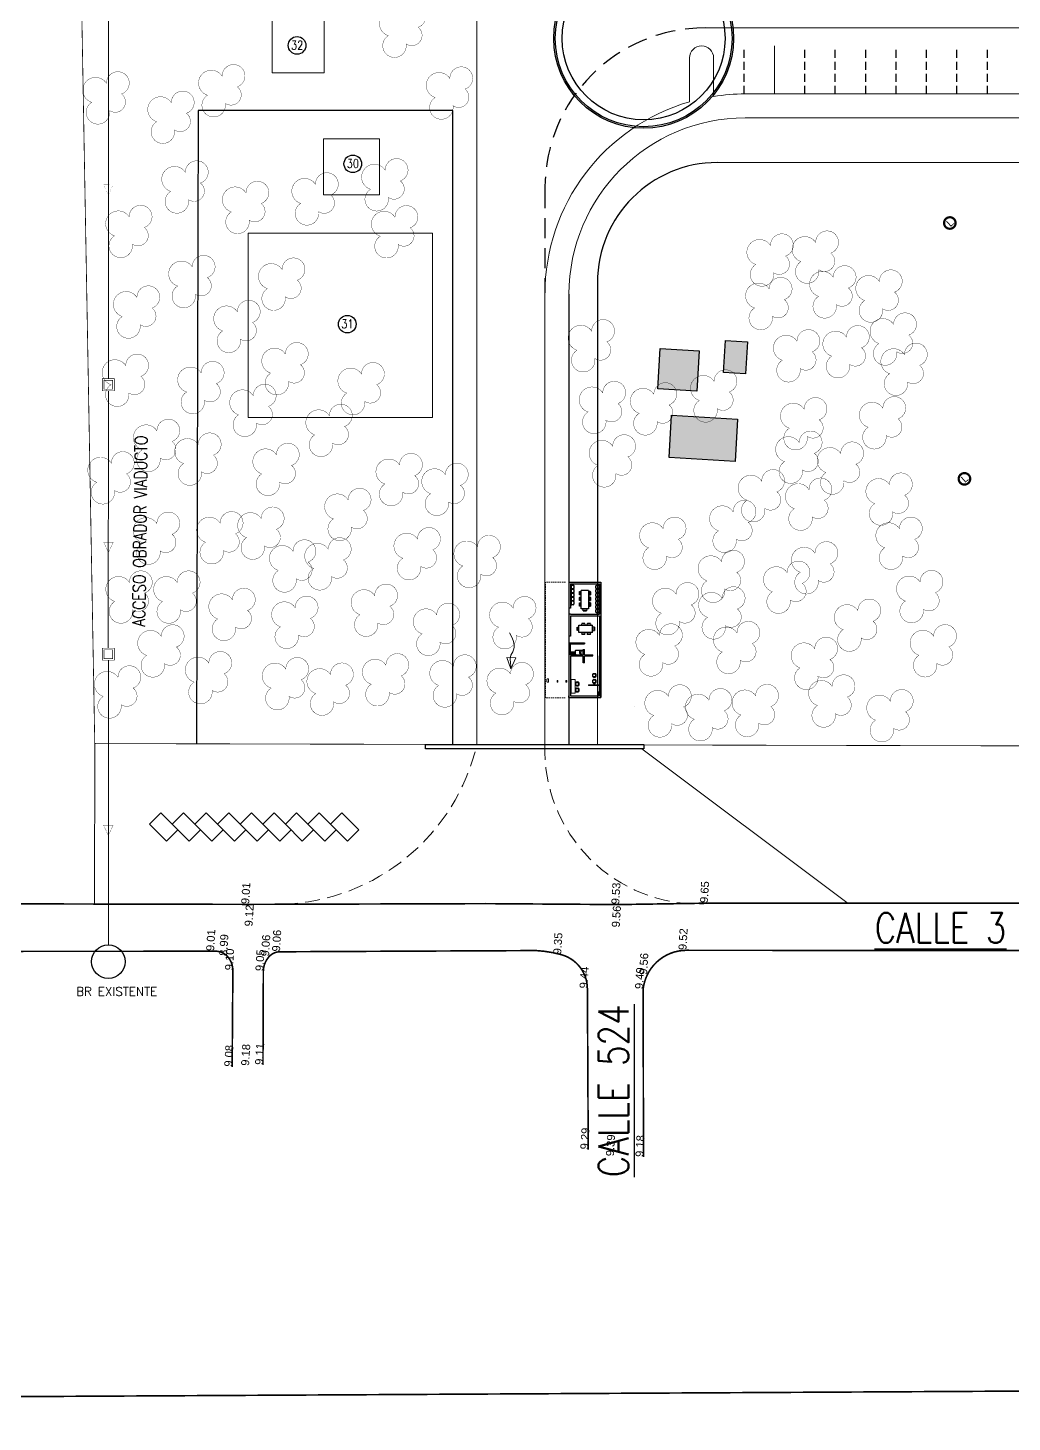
# Model space of a CAD drawing. Header units: millimetres. Extents: x -940 to 1351, y -586 to 711.
# Drawn here: x 518 to 640.9, y -20.4 to 153.7 of the extents above; entities that cross this region are included whole.
import ezdxf
from ezdxf.enums import TextEntityAlignment as Align

# ---------------------------------------------------------------- set-up
doc = ezdxf.new("R2010")
doc.units = ezdxf.units.MM
doc.linetypes.add('DASHED2', pattern=[0.375, 0.25, -0.125])
for name, color, linetype in [('camara de inspeccion', 4, 'Continuous'), ('CI-ALAMBRADO PROYECTO', 252, 'Continuous'), ('CI-Auxiliar1', 1, 'Continuous'), ('CI-Mampostería', 4, 'Continuous'), ('CI-mobiliario', 1, 'Continuous'), ('CI-Pavimentos', 4, 'Continuous'), ('cielorrasochapa', 2, 'Continuous'), ('CLOACAL PRIMARIO', 6, 'Continuous'), ('cotas 26 dic 14', 90, 'Continuous'), ('CÁMARA-PPAL', 5, 'Continuous'), ('dato 26 dic 14', 141, 'Continuous'), ('ENad-ARBOLES', 84, 'Continuous'), ('ENad-EDIFICIOS_ANDENES', 42, 'Continuous'), ('ENad-luminarias', 40, 'Continuous'), ('GE-Background', 252, 'Continuous'), ('GE-Textos', 3, 'Continuous'), ('GE-Titulos', 4, 'Continuous'), ('LIMITE PREDIO', 252, 'Continuous'), ('numero locales', 3, 'Continuous'), ('RECTANGULO', 11, 'Continuous')]:
    doc.layers.add(name, color=color, linetype=linetype)
for name, color, linetype, lineweight in [('CI-Circulación', 3, 'Continuous', 20), ('CI-PLUVIALES', 3, 'Continuous', 9), ('Circulación', 253, 'Continuous', 20)]:
    doc.layers.add(name, color=color, linetype=linetype, lineweight=lineweight)
doc.styles.add('Romans', font='romans.shx', dxfattribs={"width": 0.8})
doc.styles.add('Romans PF', font='romans.shx', dxfattribs={"width": 0.8})
doc.styles.get("Standard").update_dxf_attribs({"font": 'arial.ttf'})
doc.linetypes.add('LÍMITE1', pattern='A,0.25,-0.1,[133,ltypeshp.shx,S=0.1,R=0,X=-0.1,Y=0],-0.1,1', length=1.45)

# ---------------------------------------------------------------- blocks, each defined once
blk = doc.blocks.new('lumi-flat-1')
at = {"layer": 'ENad-luminarias', "const_width": 0.276}
blk.add_lwpolyline([(6334941.85, 6076443.88, 1), (6334943.29, 6076443.88, 1)], format="xyb", close=True, dxfattribs=at)
at = {"layer": 'ENad-luminarias'}
blk.add_text('L', height=0.9, dxfattribs=at).set_placement((6334942.25, 6076443.44))
blk = doc.blocks.new('lumi-flat-3')
at = {"layer": 'ENad-luminarias', "const_width": 0.276}
blk.add_lwpolyline([(6334941.85, 6076443.88, 1), (6334943.29, 6076443.88, 1)], format="xyb", close=True, dxfattribs=at)
at = {"layer": 'ENad-luminarias'}
blk.add_text('L', height=0.9, dxfattribs=at).set_placement((6334942.25, 6076443.44))
blk = doc.blocks.new('numeros locales')
at = {"layer": 'numero locales', "color": 2}
blk.add_circle((0, 0), 1.1, dxfattribs=at)
at = {"layer": 'numero locales', "style": 'Romans', "width": 0.8}
blk.add_attdef('24', text='', height=1.1, dxfattribs=at).set_placement((0.01, -0.51), align=Align.CENTER)
blk = doc.blocks.new('CI')
at = {"layer": 'camara de inspeccion', "ltscale": 2, "const_width": 0.06}
for points in [[(17942.25, 14383.51), (17942.25, 14382.76), (17943, 14382.76), (17943.75, 14382.76), (17943.75, 14383.51), (17943.75, 14384.26), (17943, 14384.26), (17942.25, 14384.26)], [(17942.45, 14383.51), (17942.45, 14382.96), (17943, 14382.96), (17943.55, 14382.96), (17943.55, 14383.51), (17943.55, 14384.06), (17943, 14384.06), (17942.45, 14384.06)], [(17942.25, 14349.85), (17942.25, 14349.1), (17943, 14349.1), (17943.75, 14349.1), (17943.75, 14349.85), (17943.75, 14350.6), (17943, 14350.6), (17942.25, 14350.6)], [(17942.45, 14349.85), (17942.45, 14349.3), (17943, 14349.3), (17943.55, 14349.3), (17943.55, 14349.85), (17943.55, 14350.4), (17943, 14350.4), (17942.45, 14350.4)]]:
    blk.add_lwpolyline(points, close=True, dxfattribs=at)
blk = doc.blocks.new('flechas')
at = {"layer": 'CLOACAL PRIMARIO', "lineweight": 20, "ltscale": 2}
for points, const_width in [([(-17384.55, 3159.1), (-17383.35, 3156.52), (-17382.17, 3159.11), (-17384.55, 3159.1)], 0.018), ([(-17384.52, 3069.83), (-17383.33, 3067.24), (-17382.14, 3069.83), (-17384.52, 3069.83)], 0.06), ([(-17384.55, 2999.11), (-17383.35, 2996.52), (-17382.16, 2999.11), (-17384.55, 2999.11)], 0.06)]:
    blk.add_lwpolyline(points, dxfattribs=dict(at, const_width=const_width))

msp = doc.modelspace()

# ---------------------------------------------------------------- hatches: boundary and pattern name
at = {"layer": 'ENad-EDIFICIOS_ANDENES'}
h = msp.add_hatch(color=256, dxfattribs=at)
h.dxf.hatch_style = 1
h.set_gradient(color1=(255, 63, 0), color2=(255, 255, 0), tint=1)
h.paths.add_polyline_path([(926.591, 206.995), (883.804, 208.437), (886.427, 255.342), (925.234, 265.456)])
h.paths.add_polyline_path([(962.272, 239.648), (962.369, 282.521), (993.619, 283.566), (994.559, 241.131)])
h.paths.add_polyline_path([(889.151, 180.854), (920.094, 181.687), (920.516, 166.027), (889.573, 165.193)])
h.paths.add_polyline_path([(869.163, 156.123), (864.339, 156.017), (863.941, 140.124), (881.837, 140.359), (882.176, 149.597), (869.328, 150.067)])
h.paths.add_polyline_path([(823.382, 134.113), (823.488, 113.429), (697.421, 112.879), (697.315, 133.563)])
h.paths.add_polyline_path([(697.435, 94.269), (710.053, 94.279), (710.062, 82.256), (697.445, 82.247)])
h.paths.add_polyline_path([(598.408, 105.331), (606.663, 104.839), (606.348, 99.555), (598.093, 100.046)])
h.paths.add_polyline_path([(596.994, 113.687), (601.862, 113.397), (601.56, 108.325), (596.692, 108.614)])
h.paths.add_polyline_path([(605.125, 114.688), (607.877, 114.524), (607.638, 110.508), (604.886, 110.672)])
h.paths.add_polyline_path([(866.478, 172.791), (866.584, 180.142), (859.233, 180.248), (859.127, 172.897)])
h.paths.add_polyline_path([(858.394, 168.907), (858.465, 173.848), (853.524, 173.919), (853.453, 168.978)])

# ---------------------------------------------------------------- linework, layer by layer
at = {"layer": 'CI-ALAMBRADO PROYECTO', "linetype": 'LÍMITE1', "ltscale": 2}
for p, q in [((539.267, 143.387), (539.07, 64.29)), ((571.094, 143.387), (539.267, 143.387)), ((571.094, 64.203), (571.094, 143.387)), ((697.298, 136.842), (604.141, 136.905)), ((589.141, 121.96), (589.137, 84.463))]:
    msp.add_line(p, q, dxfattribs=at)
at = {"layer": 'CI-ALAMBRADO PROYECTO', "lineweight": 5, "ltscale": 2}
msp.add_line((589.141, 120.606), (589.141, 64.285), dxfattribs=at)
at = {"layer": 'CI-ALAMBRADO PROYECTO', "linetype": 'LÍMITE1', "ltscale": 2}
msp.add_arc((604.141, 121.905), 15, 90, 180, dxfattribs=at)
at = {"layer": 'CI-Auxiliar1', "ltscale": 2}
for p, q in [((585.794, 80.47), (585.594, 80.47)), ((585.794, 75.271), (587.376, 75.271)), ((585.594, 70.905), (585.594, 70.271)), ((585.594, 70.071), (585.594, 70.271))]:
    msp.add_line(p, q, dxfattribs=at)
at = {"layer": 'CI-Circulación', "ltscale": 2}
for p, q in [((574.094, 64.203), (574.094, 199.68)), ((602.594, 153.722), (843.046, 153.722)), ((600.657, 149.972), (600.657, 144.49)), ((603.657, 149.972), (603.657, 145.16)), ((607.594, 145.472), (843.046, 145.472)), ((607.594, 142.472), (843.046, 142.472)), ((582.594, 120.472), (582.594, 64.182)), ((526.361, 64.322), (526.313, 44.276, -0.2)), ((620.308, 44.448, -1.757), (594.679, 63.659)), ((533.195, 54.269, -0.024), (534.609, 55.683, -0.024)), ((537.791, 52.501, -0.024), (536.023, 54.269, -0.024))]:
    msp.add_line(p, q, dxfattribs=at)
msp.add_lwpolyline([(611.257, 145.472), (611.257, 151.472)], dxfattribs=at)
at = {"layer": 'CI-Circulación', "ltscale": 2, "elevation": -0.024}
for points in [[(533.195, 54.269), (534.609, 55.683), (536.73, 53.562), (535.316, 52.148)], [(536.023, 54.269), (537.437, 55.683), (539.559, 53.562), (538.144, 52.148)], [(538.852, 54.269), (540.266, 55.683), (542.387, 53.562), (540.973, 52.148)], [(541.68, 54.269), (543.094, 55.683), (545.215, 53.562), (543.801, 52.148)], [(544.508, 54.269), (545.923, 55.683), (548.044, 53.562), (546.63, 52.148)], [(547.337, 54.269), (548.751, 55.683), (550.872, 53.562), (549.458, 52.148)], [(550.165, 54.269), (551.579, 55.683), (553.701, 53.562), (552.287, 52.148)], [(552.994, 54.269), (554.408, 55.683), (556.529, 53.562), (555.115, 52.148)], [(555.822, 54.269), (557.236, 55.683), (559.358, 53.562), (557.943, 52.148)]]:
    msp.add_lwpolyline(points, close=True, dxfattribs=at)
at = {"layer": 'CI-Circulación', "ltscale": 2}
for centre, radius, start, end in [((602.157, 149.972), 1.5, 0, 180), ((607.594, 120.472), 25, 90, 99.06057), ((607.594, 120.472), 25, 106.10977, 180), ((607.594, 120.472), 22, 90, 180)]:
    msp.add_arc(centre, radius, start, end, dxfattribs=at)
at = {"layer": 'CI-Circulación', "linetype": 'DASHED2', "ltscale": 7.5}
for centre, radius, start, end in [((548.942, 70.054, 1.184), 25.823, 272.00103, 346.90902), ((601.828, 63.522, -0.036), 19.245, 178.03485, 271.79721)]:
    msp.add_arc(centre, radius, start, end, dxfattribs=at)
at = {"layer": 'CI-Mampostería', "ltscale": 2}
for p, q in [((585.594, 120.472), (585.594, 64.175)), ((585.594, 84.47), (589.59, 84.47)), ((585.594, 84.47), (585.594, 81.29)), ((585.794, 84.27), (585.794, 81.25)), ((585.794, 84.27), (589.39, 84.27)), ((589.39, 84.27), (589.39, 80.47)), ((589.59, 84.47), (589.59, 70.071)), ((585.794, 81.25), (585.594, 81.25)), ((585.594, 80.47), (585.594, 79.738)), ((585.794, 80.47), (585.594, 80.47)), ((585.794, 80.47), (589.39, 80.47)), ((585.794, 80.27), (589.39, 80.27)), ((585.794, 80.27), (585.794, 77.741)), ((589.39, 80.27), (589.39, 75.271)), ((589.59, 80.47), (589.59, 80.47)), ((585.594, 78.638), (585.594, 77.741)), ((585.794, 77.741), (585.594, 77.741)), ((585.594, 76.921), (587.526, 76.921)), ((585.794, 75.421), (585.794, 76.774)), ((585.794, 76.771), (587.526, 76.771)), ((587.526, 76.921), (587.526, 76.771)), ((585.594, 75.421), (585.594, 73.42)), ((585.794, 75.421), (587.376, 75.421)), ((585.794, 75.271), (587.376, 75.271)), ((585.794, 75.271), (585.794, 73.57)), ((587.376, 75.421), (587.376, 76.059)), ((587.376, 76.059), (587.526, 76.059)), ((587.376, 74.389), (587.376, 75.271)), ((587.526, 75.421), (587.526, 76.059)), ((587.526, 75.421), (588.57, 75.421)), ((587.526, 75.271), (588.57, 75.271)), ((587.526, 74.389), (587.526, 75.271)), ((588.57, 75.271), (588.57, 75.421)), ((589.39, 70.271), (589.39, 75.271)), ((589.59, 70.071), (589.59, 75.471)), ((585.794, 73.57), (585.794, 70.271)), ((587.526, 74.389), (587.376, 74.389)), ((585.594, 70.071), (587.202, 70.071)), ((585.794, 70.271), (589.39, 70.271)), ((587.202, 70.071), (589.59, 70.071))]:
    msp.add_line(p, q, dxfattribs=at)
at = {"layer": 'CI-Mampostería', "lineweight": 5, "ltscale": 2}
for points in [[(548.515, 154.792), (555.015, 154.792), (555.015, 148.092), (548.515, 148.092)], [(561.944, 139.857), (561.944, 132.857), (554.944, 132.857), (554.944, 139.857)], [(545.535, 105.065), (568.535, 105.065), (568.535, 128.065), (545.535, 128.065)]]:
    msp.add_lwpolyline(points, close=True, dxfattribs=at)
at = {"layer": 'CI-Mampostería', "ltscale": 2}
msp.add_lwpolyline([(585.594, 78.287), (585.594, 70.05)], dxfattribs=at)
msp.add_lwpolyline([(567.687, 64.204), (594.933, 64.202), (594.936, 63.659), (567.69, 63.661)], close=True, dxfattribs=at)
at = {"layer": 'CI-mobiliario'}
for p, q in [((585.854, 84.003), (585.854, 83.765)), ((586.174, 84.076), (585.902, 84.076)), ((585.902, 83.692), (586.174, 83.692)), ((586.14, 84.124), (585.936, 84.124)), ((586.14, 83.643), (585.936, 83.643)), ((586.14, 83.625), (585.936, 83.625)), ((586.222, 83.74), (586.222, 84.028)), ((588.962, 83.74), (588.962, 84.028)), ((589.01, 84.076), (589.282, 84.076)), ((589.282, 83.692), (589.01, 83.692)), ((589.044, 84.124), (589.248, 84.124)), ((589.044, 83.643), (589.248, 83.643)), ((589.044, 83.625), (589.248, 83.625)), ((589.33, 84.003), (589.33, 83.765)), ((585.854, 83.504), (585.854, 83.266)), ((585.854, 82.502), (585.854, 82.264)), ((585.857, 82.023), (585.857, 81.785)), ((585.858, 83.006), (585.858, 82.767)), ((586.174, 83.577), (585.902, 83.577)), ((585.902, 83.193), (586.174, 83.193)), ((586.174, 82.575), (585.902, 82.575)), ((585.902, 82.191), (586.174, 82.191)), ((586.177, 82.096), (585.905, 82.096)), ((586.178, 83.079), (585.906, 83.079)), ((585.906, 82.695), (586.178, 82.695)), ((586.14, 83.145), (585.936, 83.145)), ((586.14, 82.623), (585.936, 82.623)), ((586.14, 82.143), (585.936, 82.143)), ((586.143, 82.144), (585.939, 82.144)), ((586.144, 83.127), (585.94, 83.127)), ((586.144, 82.646), (585.94, 82.646)), ((586.222, 83.241), (586.222, 83.529)), ((586.222, 82.239), (586.222, 82.527)), ((586.225, 81.76), (586.225, 82.048)), ((586.226, 82.743), (586.226, 83.031)), ((588.958, 82.743), (588.958, 83.031)), ((588.962, 83.241), (588.962, 83.529)), ((588.962, 82.239), (588.962, 82.527)), ((588.962, 81.742), (588.962, 82.03)), ((589.006, 83.079), (589.278, 83.079)), ((589.278, 82.695), (589.006, 82.695)), ((589.01, 83.577), (589.282, 83.577)), ((589.282, 83.193), (589.01, 83.193)), ((589.01, 82.575), (589.282, 82.575)), ((589.282, 82.191), (589.01, 82.191)), ((589.01, 82.078), (589.282, 82.078)), ((589.04, 83.127), (589.244, 83.127)), ((589.04, 82.646), (589.244, 82.646)), ((589.044, 83.145), (589.248, 83.145)), ((589.044, 82.623), (589.248, 82.623)), ((589.044, 82.143), (589.248, 82.143)), ((589.044, 82.126), (589.248, 82.126)), ((589.326, 83.006), (589.326, 82.767)), ((589.33, 83.504), (589.33, 83.266)), ((589.33, 82.502), (589.33, 82.264)), ((589.33, 82.005), (589.33, 81.767)), ((585.905, 81.712), (586.177, 81.712)), ((586.143, 81.663), (585.939, 81.663)), ((586.143, 81.647), (585.939, 81.647)), ((588.958, 80.745), (588.958, 81.033)), ((588.962, 81.243), (588.962, 81.531)), ((589.006, 81.081), (589.278, 81.081)), ((589.278, 80.697), (589.006, 80.697)), ((589.282, 81.694), (589.01, 81.694)), ((589.01, 81.579), (589.282, 81.579)), ((589.282, 81.195), (589.01, 81.195)), ((589.04, 81.129), (589.244, 81.129)), ((589.04, 80.648), (589.244, 80.648)), ((589.044, 81.646), (589.248, 81.646)), ((589.044, 81.627), (589.248, 81.627)), ((589.044, 81.147), (589.248, 81.147)), ((589.326, 81.008), (589.326, 80.77)), ((589.33, 81.506), (589.33, 81.268)), ((585.809, 75.751), (585.809, 75.422)), ((586.369, 75.751), (585.809, 75.751)), ((586.369, 75.701), (585.809, 75.701)), ((586.369, 75.422), (585.809, 75.422)), ((586.369, 75.422), (586.369, 75.751)), ((586.899, 75.913), (586.899, 75.613)), ((586.956, 75.495), (586.956, 75.507)), ((586.956, 75.507), (586.97, 75.507)), ((586.97, 75.495), (586.956, 75.495)), ((586.983, 75.668), (587.076, 75.507)), ((587.098, 75.519), (587.005, 75.68)), ((586.446, 71.632), (586.446, 71.92)), ((586.494, 71.968), (586.766, 71.968)), ((586.766, 71.584), (586.494, 71.584)), ((586.528, 72.016), (586.732, 72.016)), ((586.528, 71.535), (586.732, 71.535)), ((586.814, 71.895), (586.814, 71.657)), ((588.565, 71.94), (588.565, 72.228)), ((588.575, 72.702), (588.575, 72.99)), ((588.613, 72.276), (588.885, 72.276)), ((588.885, 71.892), (588.613, 71.892)), ((588.623, 73.038), (588.895, 73.038)), ((588.895, 72.654), (588.623, 72.654)), ((588.647, 72.324), (588.851, 72.324)), ((588.647, 71.843), (588.851, 71.843)), ((588.657, 73.086), (588.861, 73.086)), ((588.657, 72.605), (588.861, 72.605)), ((588.933, 72.203), (588.933, 71.965)), ((588.943, 72.965), (588.943, 72.727)), ((586.436, 70.87), (586.436, 71.158)), ((586.484, 71.206), (586.756, 71.206)), ((586.756, 70.822), (586.484, 70.822)), ((586.518, 71.254), (586.722, 71.254)), ((586.518, 70.773), (586.722, 70.773)), ((586.804, 71.133), (586.804, 70.895)), ((589.275, 70.702), (589.275, 70.43)), ((589.323, 70.668), (589.323, 70.464))]:
    msp.add_line(p, q, dxfattribs=at)
at = {"layer": 'CI-mobiliario', "linetype": 'Continuous'}
for p, q in [((586.888, 83.293), (586.913, 83.297)), ((586.888, 83.293), (586.888, 82.893)), ((586.913, 82.889), (586.888, 82.893)), ((586.888, 82.584), (586.913, 82.588)), ((586.888, 82.584), (586.888, 82.184)), ((586.913, 82.18), (586.888, 82.184)), ((586.888, 81.893), (586.913, 81.897)), ((586.888, 81.893), (586.888, 81.493)), ((586.913, 82.889), (586.913, 83.297)), ((586.913, 82.18), (586.913, 82.588)), ((586.913, 81.489), (586.913, 81.897)), ((586.925, 83.299), (587.125, 83.33)), ((586.925, 83.299), (586.925, 82.887)), ((587.125, 82.856), (586.925, 82.887)), ((586.925, 82.59), (587.125, 82.621)), ((586.925, 82.59), (586.925, 82.178)), ((587.125, 82.147), (586.925, 82.178)), ((586.925, 81.899), (587.125, 81.93)), ((586.925, 81.899), (586.925, 81.487)), ((587.125, 81.143), (587.125, 83.443)), ((588.025, 83.443), (587.125, 83.443)), ((588.025, 83.443), (588.025, 81.143)), ((588.225, 83.299), (588.025, 83.33)), ((588.025, 82.856), (588.225, 82.887)), ((588.225, 82.59), (588.025, 82.621)), ((588.025, 82.147), (588.225, 82.178)), ((588.225, 81.899), (588.025, 81.93)), ((588.225, 83.299), (588.225, 82.887)), ((588.225, 82.59), (588.225, 82.178)), ((588.225, 81.899), (588.225, 81.487)), ((588.263, 83.293), (588.238, 83.297)), ((588.238, 82.889), (588.238, 83.297)), ((588.238, 82.889), (588.263, 82.893)), ((588.263, 82.584), (588.238, 82.588)), ((588.238, 82.18), (588.238, 82.588)), ((588.238, 82.18), (588.263, 82.184)), ((588.263, 81.893), (588.238, 81.897)), ((588.238, 81.489), (588.238, 81.897)), ((588.263, 83.293), (588.263, 82.893)), ((588.263, 82.584), (588.263, 82.184)), ((588.263, 81.893), (588.263, 81.493)), ((586.913, 81.489), (586.888, 81.493)), ((587.125, 81.456), (586.925, 81.487)), ((588.025, 81.143), (587.125, 81.143)), ((587.369, 80.943), (587.338, 81.143)), ((587.37, 80.943), (587.781, 80.943)), ((587.375, 80.906), (587.371, 80.931)), ((587.779, 80.931), (587.372, 80.931)), ((587.375, 80.906), (587.775, 80.906)), ((587.779, 80.931), (587.775, 80.906)), ((587.812, 81.143), (587.781, 80.943)), ((588.025, 81.456), (588.225, 81.487)), ((588.238, 81.489), (588.263, 81.493)), ((586.6, 78.848), (586.625, 78.852)), ((586.6, 78.848), (586.6, 78.448)), ((586.625, 78.445), (586.6, 78.448)), ((586.625, 78.444), (586.625, 78.852)), ((586.638, 78.854), (586.838, 78.886)), ((586.638, 78.854), (586.638, 78.442)), ((586.838, 78.411), (586.638, 78.443)), ((586.838, 79.098), (588.532, 79.098)), ((586.838, 78.198), (586.838, 79.098)), ((587.151, 79.098), (587.182, 79.298)), ((587.594, 79.298), (587.182, 79.298)), ((587.184, 79.311), (587.188, 79.336)), ((587.184, 79.311), (587.592, 79.311)), ((587.588, 79.336), (587.188, 79.336)), ((587.588, 79.336), (587.592, 79.311)), ((587.594, 79.299), (587.625, 79.098)), ((587.851, 79.098), (587.882, 79.298)), ((588.294, 79.298), (587.882, 79.298)), ((587.884, 79.311), (587.888, 79.336)), ((587.884, 79.311), (588.292, 79.311)), ((588.288, 79.336), (587.888, 79.336)), ((588.288, 79.336), (588.292, 79.311)), ((588.294, 79.299), (588.325, 79.098)), ((588.532, 78.198), (588.532, 79.098)), ((588.732, 78.854), (588.532, 78.886)), ((588.532, 78.411), (588.732, 78.443)), ((588.732, 78.854), (588.732, 78.443)), ((588.744, 78.445), (588.77, 78.448)), ((588.744, 78.445), (588.744, 78.852)), ((588.77, 78.848), (588.744, 78.852)), ((588.77, 78.848), (588.77, 78.448)), ((588.532, 78.198), (586.838, 78.198)), ((587.151, 78.199), (587.182, 77.999)), ((587.594, 77.998), (587.182, 77.998)), ((587.184, 77.986), (587.592, 77.986)), ((587.184, 77.986), (587.188, 77.961)), ((587.588, 77.961), (587.188, 77.961)), ((587.588, 77.961), (587.592, 77.986)), ((587.594, 77.998), (587.625, 78.199)), ((587.851, 78.199), (587.882, 77.999)), ((588.294, 77.998), (587.882, 77.998)), ((587.884, 77.986), (588.292, 77.986)), ((587.884, 77.986), (587.888, 77.961)), ((588.288, 77.961), (587.888, 77.961)), ((588.288, 77.961), (588.292, 77.986)), ((588.294, 77.998), (588.325, 78.199))]:
    msp.add_line(p, q, dxfattribs=at)
at = {"layer": 'CI-mobiliario', "lineweight": 5, "ltscale": 2}
for p, q in [((582.834, 72.226), (582.834, 72.176)), ((588.013, 71.66), (589.39, 71.66)), ((588.013, 71.66), (588.013, 71.56)), ((588.013, 71.56), (589.39, 71.56))]:
    msp.add_line(p, q, dxfattribs=at)
at = {"layer": 'CI-mobiliario'}
for points in [[(586.396, 75.488), (586.396, 75.938)], [(586.434, 75.976), (587.306, 75.976)], [(586.924, 75.938), (587.268, 75.938)]]:
    msp.add_lwpolyline(points, dxfattribs=at)
at = {"layer": 'CI-mobiliario', "lineweight": 5, "ltscale": 2}
for points in [[(582.834, 72.351), (582.834, 72.051, 0.4142136), (582.884, 72.001), (582.984, 72.001, 0.4142136), (583.034, 72.051), (583.034, 72.351, 0.4142136), (582.984, 72.401), (582.884, 72.401, 0.4142136)], [(584.11, 72.176), (584.11, 72.026, 0.4142136), (584.135, 72.001), (584.185, 72.001, 0.4142136), (584.21, 72.026), (584.21, 72.176, 0.4142136), (584.185, 72.201), (584.135, 72.201, 0.4142136)], [(585.21, 72.176), (585.21, 72.026, 0.4142136), (585.235, 72.001), (585.285, 72.001, 0.4142136), (585.31, 72.026), (585.31, 72.176, 0.4142136), (585.285, 72.201), (585.235, 72.201, 0.4142136)]]:
    msp.add_lwpolyline(points, format="xyb", close=True, dxfattribs=at)
msp.add_lwpolyline([(585.884, 72.334), (585.884, 70.634), (586.384, 70.634), (586.384, 72.334)], close=True, dxfattribs=at)
at = {"layer": 'CI-mobiliario'}
for centre, radius in [((585.976, 75.551), 0.1), ((586.024, 75.726), 0.015), ((586.069, 75.726), 0.005), ((586.114, 75.726), 0.015), ((586.226, 75.551), 0.075), ((586.994, 75.501), 0.025), ((587.093, 75.763), 0.025), ((587.094, 75.501), 0.0187), ((587.093, 75.763), 0.0125)]:
    msp.add_circle(centre, radius, dxfattribs=at)
for centre, radius, start, end in [((586.11, 83.884), 0.32, 143.1301, 216.8699), ((586.145, 83.884), 0.314, 147.57575, 212.42425), ((585.865, 84.062), 0.0175, 327.97259, 126.69006), ((585.865, 83.706), 0.0175, 233.30994, 32.02741), ((585.902, 84.028), 0.048, 90, 117.58444), ((585.902, 83.74), 0.048, 242.41556, 270), ((585.943, 84.1), 0.025, 73.7398, 286.2602), ((585.943, 83.667), 0.025, 73.7398, 286.2602), ((585.943, 83.601), 0.025, 73.7398, 286.2602), ((586.133, 84.1), 0.025, 253.7398, 106.2602), ((586.133, 83.667), 0.025, 253.7398, 106.2602), ((586.133, 83.601), 0.025, 253.7398, 106.2602), ((586.174, 84.028), 0.048, 0, 90), ((586.174, 83.74), 0.048, 270, 0), ((589.01, 84.028), 0.048, 90, 180), ((589.01, 83.74), 0.048, 180, 270), ((589.051, 84.1), 0.025, 73.7398, 286.2602), ((589.051, 83.667), 0.025, 73.7398, 286.2602), ((589.051, 83.601), 0.025, 73.7398, 286.2602), ((589.241, 84.1), 0.025, 253.7398, 106.2602), ((589.241, 83.667), 0.025, 253.7398, 106.2602), ((589.241, 83.601), 0.025, 253.7398, 106.2602), ((589.282, 84.028), 0.048, 62.41556, 90), ((589.282, 83.74), 0.048, 270, 297.58444), ((589.319, 84.062), 0.0175, 53.30994, 212.02741), ((589.319, 83.706), 0.0175, 147.97259, 306.69006), ((589.039, 83.884), 0.314, 327.57575, 32.42425), ((589.074, 83.884), 0.32, 323.1301, 36.8699), ((586.11, 83.385), 0.32, 143.1301, 216.8699), ((586.11, 82.383), 0.32, 143.1301, 216.8699), ((586.113, 81.904), 0.32, 143.1301, 216.8699), ((586.114, 82.887), 0.32, 143.1301, 216.8699), ((586.145, 83.385), 0.314, 147.57575, 212.42425), ((586.145, 82.383), 0.314, 147.57575, 212.42425), ((586.149, 82.887), 0.314, 147.57575, 212.42425), ((586.148, 81.904), 0.314, 147.57575, 212.42425), ((585.865, 83.563), 0.0175, 327.97259, 126.69006), ((585.865, 83.207), 0.0175, 233.30994, 32.02741), ((585.865, 82.561), 0.0175, 327.97259, 126.69006), ((585.865, 82.205), 0.0175, 233.30994, 32.02741), ((585.868, 82.082), 0.0175, 327.97259, 126.69006), ((585.868, 83.064), 0.0175, 327.97259, 126.69006), ((585.868, 82.709), 0.0175, 233.30994, 32.02741), ((585.902, 83.529), 0.048, 90, 117.58444), ((585.902, 83.241), 0.048, 242.41556, 270), ((585.902, 82.527), 0.048, 90, 117.58444), ((585.902, 82.239), 0.048, 242.41556, 270), ((585.905, 82.048), 0.048, 90, 117.58444), ((585.906, 83.031), 0.048, 90, 117.58444), ((585.906, 82.743), 0.048, 242.41556, 270), ((585.943, 83.169), 0.025, 73.7398, 286.2602), ((585.943, 82.599), 0.025, 73.7398, 286.2602), ((585.943, 82.167), 0.025, 73.7398, 286.2602), ((585.946, 82.12), 0.025, 73.7398, 286.2602), ((585.947, 83.103), 0.025, 73.7398, 286.2602), ((585.947, 82.67), 0.025, 73.7398, 286.2602), ((586.133, 83.169), 0.025, 253.7398, 106.2602), ((586.133, 82.599), 0.025, 253.7398, 106.2602), ((586.133, 82.167), 0.025, 253.7398, 106.2602), ((586.136, 82.12), 0.025, 253.7398, 106.2602), ((586.137, 83.103), 0.025, 253.7398, 106.2602), ((586.137, 82.67), 0.025, 253.7398, 106.2602), ((586.174, 83.529), 0.048, 0, 90), ((586.174, 83.241), 0.048, 270, 0), ((586.174, 82.527), 0.048, 0, 90), ((586.174, 82.239), 0.048, 270, 0), ((586.177, 82.048), 0.048, 0, 90), ((586.178, 83.031), 0.048, 0, 90), ((586.178, 82.743), 0.048, 270, 0), ((589.006, 83.031), 0.048, 90, 180), ((589.006, 82.743), 0.048, 180, 270), ((589.01, 83.529), 0.048, 90, 180), ((589.01, 83.241), 0.048, 180, 270), ((589.01, 82.527), 0.048, 90, 180), ((589.01, 82.239), 0.048, 180, 270), ((589.01, 82.03), 0.048, 90, 180), ((589.047, 83.103), 0.025, 73.7398, 286.2602), ((589.047, 82.67), 0.025, 73.7398, 286.2602), ((589.051, 83.169), 0.025, 73.7398, 286.2602), ((589.051, 82.599), 0.025, 73.7398, 286.2602), ((589.051, 82.167), 0.025, 73.7398, 286.2602), ((589.051, 82.102), 0.025, 73.7398, 286.2602), ((589.237, 83.103), 0.025, 253.7398, 106.2602), ((589.237, 82.67), 0.025, 253.7398, 106.2602), ((589.241, 83.169), 0.025, 253.7398, 106.2602), ((589.241, 82.599), 0.025, 253.7398, 106.2602), ((589.241, 82.167), 0.025, 253.7398, 106.2602), ((589.241, 82.102), 0.025, 253.7398, 106.2602), ((589.278, 83.031), 0.048, 62.41556, 90), ((589.278, 82.743), 0.048, 270, 297.58444), ((589.282, 83.529), 0.048, 62.41556, 90), ((589.282, 83.241), 0.048, 270, 297.58444), ((589.282, 82.527), 0.048, 62.41556, 90), ((589.282, 82.239), 0.048, 270, 297.58444), ((589.282, 82.03), 0.048, 62.41556, 90), ((589.316, 83.064), 0.0175, 53.30994, 212.02741), ((589.316, 82.709), 0.0175, 147.97259, 306.69006), ((589.035, 82.887), 0.314, 327.57575, 32.42425), ((589.319, 83.563), 0.0175, 53.30994, 212.02741), ((589.319, 83.207), 0.0175, 147.97259, 306.69006), ((589.319, 82.561), 0.0175, 53.30994, 212.02741), ((589.319, 82.205), 0.0175, 147.97259, 306.69006), ((589.319, 82.064), 0.0175, 53.30994, 212.02741), ((589.039, 83.385), 0.314, 327.57575, 32.42425), ((589.039, 82.383), 0.314, 327.57575, 32.42425), ((589.039, 81.886), 0.314, 327.57575, 32.42425), ((589.07, 82.887), 0.32, 323.1301, 36.8699), ((589.074, 83.385), 0.32, 323.1301, 36.8699), ((589.074, 82.383), 0.32, 323.1301, 36.8699), ((589.074, 81.886), 0.32, 323.1301, 36.8699), ((585.868, 81.726), 0.0175, 233.30994, 32.02741), ((585.905, 81.76), 0.048, 242.41556, 270), ((585.946, 81.687), 0.025, 73.7398, 286.2602), ((586.136, 81.687), 0.025, 253.7398, 106.2602), ((586.177, 81.76), 0.048, 270, 0), ((589.006, 81.033), 0.048, 90, 180), ((589.006, 80.745), 0.048, 180, 270), ((589.01, 81.742), 0.048, 180, 270), ((589.01, 81.531), 0.048, 90, 180), ((589.01, 81.243), 0.048, 180, 270), ((589.047, 81.105), 0.025, 73.7398, 286.2602), ((589.047, 80.672), 0.025, 73.7398, 286.2602), ((589.051, 81.67), 0.025, 73.7398, 286.2602), ((589.051, 81.603), 0.025, 73.7398, 286.2602), ((589.051, 81.171), 0.025, 73.7398, 286.2602), ((589.237, 81.105), 0.025, 253.7398, 106.2602), ((589.237, 80.672), 0.025, 253.7398, 106.2602), ((589.241, 81.67), 0.025, 253.7398, 106.2602), ((589.241, 81.603), 0.025, 253.7398, 106.2602), ((589.241, 81.171), 0.025, 253.7398, 106.2602), ((589.278, 81.033), 0.048, 62.41556, 90), ((589.278, 80.745), 0.048, 270, 297.58444), ((589.282, 81.742), 0.048, 270, 297.58444), ((589.282, 81.531), 0.048, 62.41556, 90), ((589.282, 81.243), 0.048, 270, 297.58444), ((589.316, 81.067), 0.0175, 53.30994, 212.02741), ((589.316, 80.711), 0.0175, 147.97259, 306.69006), ((589.035, 80.889), 0.314, 327.57575, 32.42425), ((589.319, 81.708), 0.0175, 147.97259, 306.69006), ((589.319, 81.565), 0.0175, 53.30994, 212.02741), ((589.319, 81.209), 0.0175, 147.97259, 306.69006), ((589.039, 81.387), 0.314, 327.57575, 32.42425), ((589.07, 80.889), 0.32, 323.1301, 36.8699), ((589.074, 81.387), 0.32, 323.1301, 36.8699), ((586.434, 75.938), 0.0375, 90, 180), ((586.434, 75.488), 0.0375, 180, 270), ((586.924, 75.913), 0.025, 90, 180), ((586.924, 75.613), 0.025, 180, 270), ((586.994, 75.674), 0.0125, 30, 210), ((587.268, 75.913), 0.025, 0, 90), ((586.494, 71.92), 0.048, 90, 180), ((586.494, 71.632), 0.048, 180, 270), ((586.535, 71.992), 0.025, 73.7398, 286.2602), ((586.535, 71.559), 0.025, 73.7398, 286.2602), ((586.725, 71.992), 0.025, 253.7398, 106.2602), ((586.725, 71.559), 0.025, 253.7398, 106.2602), ((586.766, 71.92), 0.048, 62.41556, 90), ((586.766, 71.632), 0.048, 270, 297.58444), ((586.803, 71.954), 0.0175, 53.30994, 212.02741), ((586.803, 71.598), 0.0175, 147.97259, 306.69006), ((586.523, 71.776), 0.314, 327.57575, 32.42425), ((586.558, 71.776), 0.32, 323.1301, 36.8699), ((588.613, 72.228), 0.048, 90, 180), ((588.613, 71.94), 0.048, 180, 270), ((588.623, 72.99), 0.048, 90, 180), ((588.623, 72.702), 0.048, 180, 270), ((588.654, 72.3), 0.025, 73.7398, 286.2602), ((588.654, 71.867), 0.025, 73.7398, 286.2602), ((588.664, 73.062), 0.025, 73.7398, 286.2602), ((588.664, 72.629), 0.025, 73.7398, 286.2602), ((588.844, 72.3), 0.025, 253.7398, 106.2602), ((588.844, 71.867), 0.025, 253.7398, 106.2602), ((588.854, 73.062), 0.025, 253.7398, 106.2602), ((588.854, 72.629), 0.025, 253.7398, 106.2602), ((588.885, 72.228), 0.048, 62.41556, 90), ((588.885, 71.94), 0.048, 270, 297.58444), ((588.895, 72.99), 0.048, 62.41556, 90), ((588.895, 72.702), 0.048, 270, 297.58444), ((588.923, 72.262), 0.0175, 53.30994, 212.02741), ((588.923, 71.906), 0.0175, 147.97259, 306.69006), ((588.643, 72.084), 0.314, 327.57575, 32.42425), ((588.933, 73.024), 0.0175, 53.30994, 212.02741), ((588.933, 72.668), 0.0175, 147.97259, 306.69006), ((588.652, 72.846), 0.314, 327.57575, 32.42425), ((588.677, 72.084), 0.32, 323.1301, 36.8699), ((588.687, 72.846), 0.32, 323.1301, 36.8699), ((586.484, 71.158), 0.048, 90, 180), ((586.484, 70.87), 0.048, 180, 270), ((586.525, 71.23), 0.025, 73.7398, 286.2602), ((586.525, 70.797), 0.025, 73.7398, 286.2602), ((586.715, 71.23), 0.025, 253.7398, 106.2602), ((586.715, 70.797), 0.025, 253.7398, 106.2602), ((586.756, 71.158), 0.048, 62.41556, 90), ((586.756, 70.87), 0.048, 270, 297.58444), ((586.793, 71.192), 0.0175, 53.30994, 212.02741), ((586.793, 70.836), 0.0175, 147.97259, 306.69006), ((586.513, 71.014), 0.314, 327.57575, 32.42425), ((586.548, 71.014), 0.32, 323.1301, 36.8699), ((589.227, 70.702), 0.048, 0, 90), ((589.261, 70.392), 0.0175, 323.30994, 122.02741), ((589.227, 70.43), 0.048, 332.41556, 0), ((589.299, 70.661), 0.025, 343.7398, 196.2602), ((589.299, 70.471), 0.025, 163.7398, 16.2602)]:
    msp.add_arc(centre, radius, start, end, dxfattribs=at)
at = {"layer": 'CI-Pavimentos', "color": 3, "linetype": 'DASHED2', "ltscale": 10}
msp.add_line((582.594, 133.722), (582.594, 120.613), dxfattribs=at)
at = {"layer": 'CI-Pavimentos', "color": 3, "linetype": 'DASHED2', "ltscale": 4}
for points in [[(607.457, 145.472), (607.457, 151.472)], [(615.057, 145.472), (615.057, 151.472)], [(618.857, 145.472), (618.857, 151.472)], [(622.657, 145.472), (622.657, 151.472)], [(626.457, 145.472), (626.457, 151.472)], [(630.257, 145.472), (630.257, 151.472)], [(634.057, 145.472), (634.057, 151.472)], [(637.857, 145.472), (637.857, 151.472)]]:
    msp.add_lwpolyline(points, dxfattribs=at)
at = {"layer": 'CI-Pavimentos', "color": 3, "linetype": 'DASHED2', "ltscale": 10}
msp.add_arc((602.594, 133.722), 20, 90.00071, 180, dxfattribs=at)
at = {"layer": 'CI-PLUVIALES', "ltscale": 2}
msp.add_lwpolyline([(578.174, 78.135), (578.496, 77.55), (578.681, 77.061), (578.755, 76.654), (578.742, 76.315), (578.67, 76.031), (578.563, 75.786), (578.447, 75.568), (578.348, 75.361), (578.286, 75.156), (578.259, 74.947), (578.257, 74.737), (578.274, 74.524), (578.299, 74.308), (578.326, 74.088), (578.345, 73.865), (578.348, 73.639)], dxfattribs=at)
msp.add_lwpolyline([(578.348, 73.639), (578.967, 75.052), (577.822, 75.089)], close=True, dxfattribs=at)
at = {"layer": 'cielorrasochapa', "linetype": 'DASHED2', "lineweight": 5, "ltscale": 0.7}
for p, q in [((585.144, 84.463), (582.642, 84.463)), ((582.642, 70.043), (582.642, 84.463)), ((585.136, 70.043), (582.642, 70.043))]:
    msp.add_line(p, q, dxfattribs=at)
at = {"layer": 'Circulación', "ltscale": 2}
msp.add_line((582.594, 120.613), (582.594, 120.613), dxfattribs=at)
at = {"layer": 'Circulación', "lineweight": 5, "ltscale": 2}
msp.add_line((585.594, 72.005), (585.594, 70.05), dxfattribs=at)
at = {"layer": 'CLOACAL PRIMARIO', "lineweight": 5, "ltscale": 2}
for p, q in [((528.061, 158.349), (528.061, 109.896)), ((528.059, 108.396), (528.055, 76.235)), ((528.06, 74.735), (528.06, 39.175))]:
    msp.add_line(p, q, dxfattribs=at)
at = {"layer": 'CÁMARA-PPAL', "color": 4}
msp.add_circle((528.06, 37.075), 2.1, dxfattribs=at)
at = {"layer": 'dato 26 dic 14', "extrusion": (0.016656, -4.13969e-05, 0.999861), "const_width": 0.2, "elevation": 8.565}
msp.add_lwpolyline([(45.595, -438.944), (45.466, -444.496), (45.553, -453.766), (45.584, -462.43), (45.523, -468.511), (45.579, -504.311), (45.589, -545.442), (45.756, -575.036), (45.68, -591.67), (45.884, -602.738), (46.025, -653.728), (46.037, -713.955), (46.1, -720.099), (46.096, -728.874), (46.131, -737.829), (46.119, -748.446)], dxfattribs=at)
at = {"layer": 'dato 26 dic 14', "extrusion": (0.016656, -4.13969e-05, 0.999861), "const_width": 0.2}
for points, elevation in [([(25.282, -543.376), (37.319, -543.434, 0.1947153), (39.117, -542.716, 0.2302194), (39.722, -541.079), (39.627, -509.746, 0.2210071), (38.959, -508.32, 0.0400821), (37.537, -507.31), (28.672, -507.371), (28.709, -503.669), (37.674, -503.464, 0.3017026), (38.781, -502.693, -0.2080475), (39.877, -501.598), (39.638, -462.249, 0.2153635), (37.53, -457.658, 0.1977328), (34.925, -456.778), (22.965, -457.642), (24.636, -450.893), (34.797, -449.915, 0.2303437), (38.777, -447.481, 0.1791071), (39.48, -444.257), (39.556, -440.012)], 9.645), ([(15.053, -587.881), (35.163, -587.726, 0.3375225), (39.412, -584.437, 0.0510712), (39.91, -581.328), (39.678, -549.314, 0.2108134), (39.063, -547.947, 0.1842139), (37.227, -547.239), (25.52, -547.221)], 9.855), ([(20.301, -725.79), (35.389, -725.649, 0.2354152), (38.943, -723.836, 0.1550632), (40.23, -720.064), (40.081, -654.256), (39.989, -600.074, 0.2883133), (36.894, -595.171, 0.0853671), (35.103, -594.664), (14.139, -594.762)], 11.305)]:
    msp.add_lwpolyline(points, format="xyb", dxfattribs=dict(at, elevation=elevation))
at = {"layer": 'ENad-ARBOLES', "const_width": 0.04}
for points in [[(565.251, 151.73, 0.9663774), (566.748, 153.805, 1.9735144), (564.863, 155.123, 1.4372724), (563.034, 152.754, 1.8703369)], [(528.205, 143.398, 0.9663774), (529.702, 145.472, 1.9735144), (527.817, 146.79, 1.4372724), (525.988, 144.422, 1.8703369)], [(542.664, 144.293, 0.9663774), (544.161, 146.368, 1.9735144), (542.276, 147.686, 1.4372724), (540.447, 145.317, 1.8703369)], [(571.103, 144.005, 0.9663774), (572.601, 146.079, 1.9735144), (570.715, 147.397, 1.4372724), (568.886, 145.029, 1.8703369)], [(536.314, 140.983, 0.9663774), (537.811, 143.057, 1.9735144), (535.926, 144.375, 1.4372724), (534.097, 142.007, 1.8703369)], [(538.066, 132.272, 0.9663774), (539.563, 134.346, 1.9735144), (537.678, 135.664, 1.4372724), (535.849, 133.296, 1.8703369)], [(563.026, 132.542, 0.9663774), (564.524, 134.616, 1.9735144), (562.638, 135.934, 1.4372724), (560.809, 133.566, 1.8703369)], [(545.639, 129.713, 0.9663774), (547.136, 131.788, 1.9735144), (545.251, 133.106, 1.4372724), (543.422, 130.737, 1.8703369)], [(554.311, 130.778, 0.9663774), (555.809, 132.852, 1.9735144), (553.923, 134.17, 1.4372724), (552.094, 131.802, 1.8703369)], [(531.052, 126.718, 0.9663774), (532.549, 128.792, 1.9735144), (530.664, 130.11, 1.4372724), (528.835, 127.742, 1.8703369)], [(564.249, 126.673, 0.9663774), (565.747, 128.747, 1.9735144), (563.861, 130.065, 1.4372724), (562.032, 127.697, 1.8703369)], [(611.15, 123.145, 0.9663774), (612.648, 125.22, 1.9735144), (610.763, 126.538, 1.4372724), (608.933, 124.169, 1.8703369)], [(616.794, 123.512, 0.9663774), (618.291, 125.586, 1.9735144), (616.406, 126.904, 1.4372724), (614.577, 124.536, 1.8703369)], [(538.926, 120.453, 0.9663774), (540.423, 122.527, 1.9735144), (538.538, 123.845, 1.4372724), (536.709, 121.476, 1.8703369)], [(550.149, 120.135, 0.9663774), (551.646, 122.21, 1.9735144), (549.761, 123.528, 1.4372724), (547.932, 121.159, 1.8703369)], [(618.988, 119.165, 0.9663774), (620.486, 121.24, 1.9735144), (618.6, 122.558, 1.4372724), (616.771, 120.189, 1.8703369)], [(610.994, 117.709, 0.9663774), (612.492, 119.784, 1.9735144), (610.607, 121.102, 1.4372724), (608.777, 118.733, 1.8703369)], [(624.753, 118.646, 0.9663774), (626.251, 120.721, 1.9735144), (624.365, 122.039, 1.4372724), (622.536, 119.67, 1.8703369)], [(532.019, 116.648, 0.9663774), (533.516, 118.723, 1.9735144), (531.631, 120.041, 1.4372724), (529.802, 117.672, 1.8703369)], [(544.556, 114.848, 0.9663774), (546.054, 116.922, 1.9735144), (544.169, 118.24, 1.4372724), (542.339, 115.872, 1.8703369)], [(588.82, 112.434, 0.9663774), (590.318, 114.508, 1.9735144), (588.432, 115.826, 1.4372724), (586.603, 113.457, 1.8703369)], [(626.533, 113.271, 0.9663774), (628.031, 115.346, 1.9735144), (626.145, 116.664, 1.4372724), (624.316, 114.295, 1.8703369)], [(614.461, 111.18, 0.9663774), (615.958, 113.254, 1.9735144), (614.073, 114.572, 1.4372724), (612.244, 112.204, 1.8703369)], [(620.64, 111.69, 0.9663774), (622.137, 113.764, 1.9735144), (620.252, 115.082, 1.4372724), (618.423, 112.714, 1.8703369)], [(550.558, 109.572, 0.9663774), (552.056, 111.647, 1.9735144), (550.171, 112.965, 1.4372724), (548.341, 110.596, 1.8703369)], [(627.884, 109.502, 0.9663774), (629.382, 111.577, 1.9735144), (627.496, 112.895, 1.4372724), (625.667, 110.526, 1.8703369)], [(530.62, 108.125, 0.9663774), (532.118, 110.2, 1.9735144), (530.233, 111.518, 1.4372724), (528.403, 109.149, 1.8703369)], [(540.05, 107.212, 0.9663774), (541.548, 109.287, 1.9735144), (539.663, 110.605, 1.4372724), (537.833, 108.236, 1.8703369)], [(560.067, 107.074, 0.9663774), (561.565, 109.148, 1.9735144), (559.68, 110.466, 1.4372724), (557.85, 108.098, 1.8703369)], [(604.105, 106.164, 0.9663774), (605.603, 108.238, 1.9735144), (603.718, 109.556, 1.4372724), (601.888, 107.188, 1.8703369)], [(546.552, 104.366, 0.9663774), (548.049, 106.44, 1.9735144), (546.164, 107.758, 1.4372724), (544.335, 105.39, 1.8703369)], [(590.205, 104.724, 0.9663774), (591.703, 106.798, 1.9735144), (589.817, 108.116, 1.4372724), (587.988, 105.748, 1.8703369)], [(596.585, 104.55, 0.9663774), (598.083, 106.625, 1.9735144), (596.198, 107.943, 1.4372724), (594.368, 105.574, 1.8703369)], [(556.061, 101.868, 0.9663774), (557.558, 103.942, 1.9735144), (555.673, 105.26, 1.4372724), (553.844, 102.891, 1.8703369)], [(615.348, 102.696, 0.9663774), (616.846, 104.77, 1.9735144), (614.961, 106.088, 1.4372724), (613.131, 103.72, 1.8703369)], [(625.192, 102.812, 0.9663774), (626.69, 104.887, 1.9735144), (624.805, 106.205, 1.4372724), (622.975, 103.836, 1.8703369)], [(534.516, 99.989, 0.9663774), (536.013, 102.064, 1.9735144), (534.128, 103.382, 1.4372724), (532.299, 101.013, 1.8703369)], [(539.681, 98.276, 0.9663774), (541.178, 100.351, 1.9735144), (539.293, 101.669, 1.4372724), (537.464, 99.3, 1.8703369)], [(591.448, 98.054, 0.9663774), (592.945, 100.128, 1.9735144), (591.06, 101.446, 1.4372724), (589.23, 99.077, 1.8703369)], [(614.742, 98.517, 0.9663774), (616.24, 100.591, 1.9735144), (614.354, 101.909, 1.4372724), (612.525, 99.54, 1.8703369)], [(549.44, 96.993, 0.9663774), (550.937, 99.067, 1.9735144), (549.052, 100.385, 1.4372724), (547.223, 98.016, 1.8703369)], [(619.929, 97.154, 0.9663774), (621.426, 99.228, 1.9735144), (619.541, 100.546, 1.4372724), (617.712, 98.178, 1.8703369)], [(528.823, 95.937, 0.9663774), (530.32, 98.011, 1.9735144), (528.435, 99.329, 1.4372724), (526.606, 96.961, 1.8703369)], [(564.82, 95.725, 0.9663774), (566.318, 97.8, 1.9735144), (564.433, 99.118, 1.4372724), (562.603, 96.749, 1.8703369)], [(570.543, 94.506, 0.9663774), (572.04, 96.581, 1.9735144), (570.155, 97.899, 1.4372724), (568.326, 95.53, 1.8703369)], [(610.057, 93.702, 0.9663774), (611.554, 95.776, 1.9735144), (609.669, 97.094, 1.4372724), (607.84, 94.726, 1.8703369)], [(626.016, 93.278, 0.9663774), (627.514, 95.353, 1.9735144), (625.628, 96.671, 1.4372724), (623.799, 94.302, 1.8703369)], [(558.406, 91.365, 0.9663774), (559.904, 93.439, 1.9735144), (558.019, 94.757, 1.4372724), (556.189, 92.389, 1.8703369)], [(615.965, 92.647, 0.9663774), (617.463, 94.722, 1.9735144), (615.577, 96.04, 1.4372724), (613.748, 93.671, 1.8703369)], [(606.486, 89.875, 0.9663774), (607.983, 91.949, 1.9735144), (606.098, 93.267, 1.4372724), (604.269, 90.899, 1.8703369)], [(534.511, 88.397, 0.9663774), (536.009, 90.471, 1.9735144), (534.123, 91.789, 1.4372724), (532.294, 89.421, 1.8703369)], [(542.419, 88.453, 0.9663774), (543.917, 90.527, 1.9735144), (542.031, 91.845, 1.4372724), (540.202, 89.477, 1.8703369)], [(547.548, 89.025, 0.9663774), (549.046, 91.1, 1.9735144), (547.161, 92.418, 1.4372724), (545.331, 90.049, 1.8703369)], [(597.75, 87.76, 0.9663774), (599.247, 89.835, 1.9735144), (597.362, 91.153, 1.4372724), (595.532, 88.784, 1.8703369)], [(627.26, 87.759, 0.9663774), (628.758, 89.834, 1.9735144), (626.873, 91.152, 1.4372724), (625.043, 88.783, 1.8703369)], [(567.066, 86.458, 0.9663774), (568.563, 88.532, 1.9735144), (566.678, 89.85, 1.4372724), (564.849, 87.482, 1.8703369)], [(551.514, 84.925, 0.9663774), (553.012, 87, 1.9735144), (551.126, 88.318, 1.4372724), (549.297, 85.949, 1.8703369)], [(555.922, 85.19, 0.9663774), (557.419, 87.264, 1.9735144), (555.534, 88.582, 1.4372724), (553.705, 86.213, 1.8703369)], [(574.56, 85.485, 0.9663774), (576.057, 87.559, 1.9735144), (574.172, 88.877, 1.4372724), (572.343, 86.509, 1.8703369)], [(616.71, 84.699, 0.9663774), (618.207, 86.773, 1.9735144), (616.322, 88.091, 1.4372724), (614.493, 85.723, 1.8703369)], [(605.051, 83.637, 0.9663774), (606.549, 85.711, 1.9735144), (604.664, 87.029, 1.4372724), (602.834, 84.661, 1.8703369)], [(613.224, 82.272, 0.9663774), (614.722, 84.346, 1.9735144), (612.836, 85.664, 1.4372724), (611.007, 83.296, 1.8703369)], [(531.077, 81.049, 0.9663774), (532.574, 83.123, 1.9735144), (530.689, 84.441, 1.4372724), (528.86, 82.072, 1.8703369)], [(537.049, 81.044, 0.9663774), (538.546, 83.119, 1.9735144), (536.661, 84.437, 1.4372724), (534.832, 82.068, 1.8703369)], [(629.841, 81.107, 0.9663774), (631.338, 83.181, 1.9735144), (629.453, 84.499, 1.4372724), (627.624, 82.131, 1.8703369)], [(543.943, 78.877, 0.9663774), (545.441, 80.952, 1.9735144), (543.555, 82.27, 1.4372724), (541.726, 79.901, 1.8703369)], [(561.717, 79.399, 0.9663774), (563.214, 81.474, 1.9735144), (561.329, 82.792, 1.4372724), (559.5, 80.423, 1.8703369)], [(599.359, 79.585, 0.9663774), (600.856, 81.659, 1.9735144), (598.971, 82.977, 1.4372724), (597.142, 80.609, 1.8703369)], [(605.124, 79.066, 0.9663774), (606.621, 81.14, 1.9735144), (604.736, 82.458, 1.4372724), (602.907, 80.09, 1.8703369)], [(551.787, 77.883, 0.9663774), (553.285, 79.958, 1.9735144), (551.399, 81.276, 1.4372724), (549.57, 78.907, 1.8703369)], [(569.475, 77.005, 0.9663774), (570.973, 79.08, 1.9735144), (569.088, 80.398, 1.4372724), (567.258, 78.029, 1.8703369)], [(579.012, 77.842, 0.9663774), (580.51, 79.917, 1.9735144), (578.624, 81.235, 1.4372724), (576.795, 78.866, 1.8703369)], [(622.069, 77.53, 0.9663774), (623.567, 79.604, 1.9735144), (621.682, 80.922, 1.4372724), (619.852, 78.554, 1.8703369)], [(535.057, 74.313, 0.9663774), (536.555, 76.387, 1.9735144), (534.669, 77.705, 1.4372724), (532.84, 75.337, 1.8703369)], [(597.288, 74.439, 0.9663774), (598.786, 76.513, 1.9735144), (596.901, 77.831, 1.4372724), (595.071, 75.463, 1.8703369)], [(606.968, 74.74, 0.9663774), (608.465, 76.815, 1.9735144), (606.58, 78.133, 1.4372724), (604.751, 75.764, 1.8703369)], [(631.535, 74.331, 0.9663774), (633.033, 76.406, 1.9735144), (631.148, 77.724, 1.4372724), (629.318, 75.355, 1.8703369)], [(616.684, 72.757, 0.9663774), (618.181, 74.831, 1.9735144), (616.296, 76.149, 1.4372724), (614.467, 73.781, 1.8703369)], [(541.002, 70.973, 0.9663774), (542.499, 73.047, 1.9735144), (540.614, 74.365, 1.4372724), (538.785, 71.997, 1.8703369)], [(550.617, 70.224, 0.9663774), (552.115, 72.299, 1.9735144), (550.23, 73.617, 1.4372724), (548.4, 71.248, 1.8703369)], [(563.119, 70.709, 0.9663774), (564.616, 72.784, 1.9735144), (562.731, 74.102, 1.4372724), (560.902, 71.733, 1.8703369)], [(571.541, 70.559, 0.9663774), (573.039, 72.634, 1.9735144), (571.154, 73.951, 1.4372724), (569.324, 71.583, 1.8703369)], [(529.651, 69.19, 0.9663774), (531.148, 71.264, 1.9735144), (529.263, 72.582, 1.4372724), (527.433, 70.213, 1.8703369)], [(556.197, 69.541, 0.9663774), (557.694, 71.615, 1.9735144), (555.809, 72.933, 1.4372724), (553.98, 70.565, 1.8703369)], [(578.685, 69.607, 0.9663774), (580.183, 71.681, 1.9735144), (578.298, 72.999, 1.4372724), (576.468, 70.631, 1.8703369)], [(598.404, 66.819, 0.9663774), (599.902, 68.894, 1.9735144), (598.017, 70.212, 1.4372724), (596.187, 67.843, 1.8703369)], [(609.299, 66.873, 0.9663774), (610.796, 68.948, 1.9735144), (608.911, 70.266, 1.4372724), (607.082, 67.897, 1.8703369)], [(618.857, 68.06, 0.9663774), (620.354, 70.135, 1.9735144), (618.469, 71.453, 1.4372724), (616.64, 69.084, 1.8703369)], [(603.469, 66.342, 0.9663774), (604.967, 68.417, 1.9735144), (603.082, 69.735, 1.4372724), (601.252, 67.366, 1.8703369)], [(626.122, 66.223, 0.9663774), (627.62, 68.297, 1.9735144), (625.735, 69.615, 1.4372724), (623.905, 67.247, 1.8703369)]]:
    msp.add_lwpolyline(points, format="xyb", close=True, dxfattribs=at)
at = {"layer": 'ENad-EDIFICIOS_ANDENES', "color": 1}
for points in [[(596.994, 113.687), (601.862, 113.397), (601.56, 108.325), (596.692, 108.614)], [(605.125, 114.688), (607.877, 114.524), (607.638, 110.508), (604.886, 110.672)], [(598.408, 105.331), (606.663, 104.839), (606.348, 99.555), (598.093, 100.046)]]:
    msp.add_lwpolyline(points, close=True, dxfattribs=at)
for radius in [11.238, 11.038, 10.173]:
    msp.add_circle((594.919, 152.414), radius, dxfattribs=at)
at = {"layer": 'GE-Background', "ltscale": 2}
msp.add_line((593.78, 68.953), (593.78, 68.953), dxfattribs=at)
at = {"layer": 'LIMITE PREDIO', "const_width": 0.1}
msp.add_lwpolyline([(697.421, 112.879), (697.299, 63.897), (526.361, 64.322), (524.461, 171.298), (466.335, 214.039), (402.358, 254.307), (399.65, 255.101), (324.452, 271.86)], dxfattribs=at)
at = {"layer": 'RECTANGULO', "const_width": 0.2}
msp.add_lwpolyline([(-46.937, 526.003), (1348.07, 533.678), (1351.076, -12.666), (-43.932, -20.341), (-46.937, 526.003)], dxfattribs=at)
msp.add_lwpolyline([(-46.937, 526.003), (1348.07, 533.678), (1351.076, -12.666), (-43.932, -20.341), (-46.937, 526.003)], dxfattribs=at)
msp.add_lwpolyline([(-46.937, 526.003), (1348.07, 533.678), (1351.076, -12.666), (-43.932, -20.341), (-46.937, 526.003)], dxfattribs=at)
msp.add_lwpolyline([(-46.937, 526.003), (1348.07, 533.678), (1351.076, -12.666), (-43.932, -20.341), (-46.937, 526.003)], dxfattribs=at)
msp.add_lwpolyline([(-46.937, 526.003), (1348.07, 533.678), (1351.076, -12.666), (-43.932, -20.341), (-46.937, 526.003)], dxfattribs=at)
msp.add_lwpolyline([(-46.937, 526.003), (1348.07, 533.678), (1351.076, -12.666), (-43.932, -20.341), (-46.937, 526.003)], dxfattribs=at)
msp.add_lwpolyline([(-46.937, 526.003), (1348.07, 533.678), (1351.076, -12.666), (-43.932, -20.341), (-46.937, 526.003)], dxfattribs=at)

# ---------------------------------------------------------------- block references
at = {"color": 7, "xscale": 0.5, "yscale": 0.5, "zscale": 0.5}
msp.add_blockref('flechas', (9219.737, -1445.431), dxfattribs=at)
at = {"layer": 'CLOACAL PRIMARIO', "color": 3}
msp.add_blockref('CI', (-17414.944, -14274.364), dxfattribs=at)
at = {"layer": 'ENad-luminarias', "rotation": 41.55050730889587}
for name, p in [('lumi-flat-3', (-709872.401, -8749147.73)), ('lumi-flat-1', (-709870.573, -8749179.69))]:
    msp.add_blockref(name, p, dxfattribs=at)
at = {"layer": 'numero locales'}
for p, values in [((551.631, 151.531), {'24': '32'}), ((558.589, 136.742), {'24': '30'}), ((557.901, 116.71), {'24': '31'})]:
    msp.add_blockref('numeros locales', p, dxfattribs=at).add_auto_attribs(values)

# ---------------------------------------------------------------- texts
at = {"layer": 'cotas 26 dic 14', "extrusion": (0.016656, -4.13969e-05, 0.999861)}
for s, p in [('9.65', (45.884, -602.738, 10.215)), ('9.01', (45.589, -545.442, 9.575)), ('9.53', (45.68, -591.67, 10.095)), ('9.12', (42.809, -545.869, 9.685)), ('9.56', (42.808, -591.737, 10.125)), ('9.01', (39.722, -541.079, 9.575)), ('8.99', (39.117, -542.716, 9.555)), ('9.06', (39.063, -547.947, 9.625)), ('9.06', (39.678, -549.314, 9.625)), ('9.35', (39.412, -584.437, 9.915)), ('9.52', (39.989, -600.074, 10.085)), ('9.10', (37.319, -543.434, 9.665)), ('9.05', (37.227, -547.239, 9.615)), ('9.56', (36.894, -595.171, 10.125)), ('9.44', (35.163, -587.726, 10.005)), ('9.49', (35.103, -594.664, 10.055)), ('9.08', (25.282, -543.376, 9.645)), ('9.18', (25.401, -545.479, 9.745)), ('9.11', (25.52, -547.221, 9.675)), ('9.29', (15.053, -587.881, 9.855)), ('9.39', (14.217, -591.077, 9.955)), ('9.18', (14.139, -594.762, 9.745))]:
    msp.add_text(s, height=1, rotation=356.69291, dxfattribs=at).set_placement(p)
at = {"layer": 'CÁMARA-PPAL', "color": 4, "style": 'Romans'}
msp.add_text('BR EXISTENTE', height=1.08727, dxfattribs=at).set_placement((524.039, 32.804))
at = {"layer": 'GE-Textos', "insert": (531.852, 78.955), "char_height": 2.5, "width": 178.38895, "attachment_point": 4, "rotation": 89.25532, "line_spacing_factor": 1.200001, "style": 'Romans PF'}
msp.add_mtext('{\\H0.625x;\\C3;ACCESO OBRADOR VIADUCTO}', dxfattribs=at)
at = {"layer": 'GE-Titulos', "insert": (623.773, 41.293), "char_height": 5, "width": 356.77791, "attachment_point": 4, "line_spacing_factor": 1.200001, "style": 'Romans PF'}
msp.add_mtext('{\\H0.75x;\\LCALLE 3}', dxfattribs=at)
at = {"layer": 'GE-Titulos', "insert": (591.165, 10.149), "char_height": 5, "width": 356.77791, "attachment_point": 4, "rotation": 90, "line_spacing_factor": 1.200001, "style": 'Romans PF'}
msp.add_mtext('{\\H0.75x;\\LCALLE 524}', dxfattribs=at)

doc.saveas('drawing.dxf')
